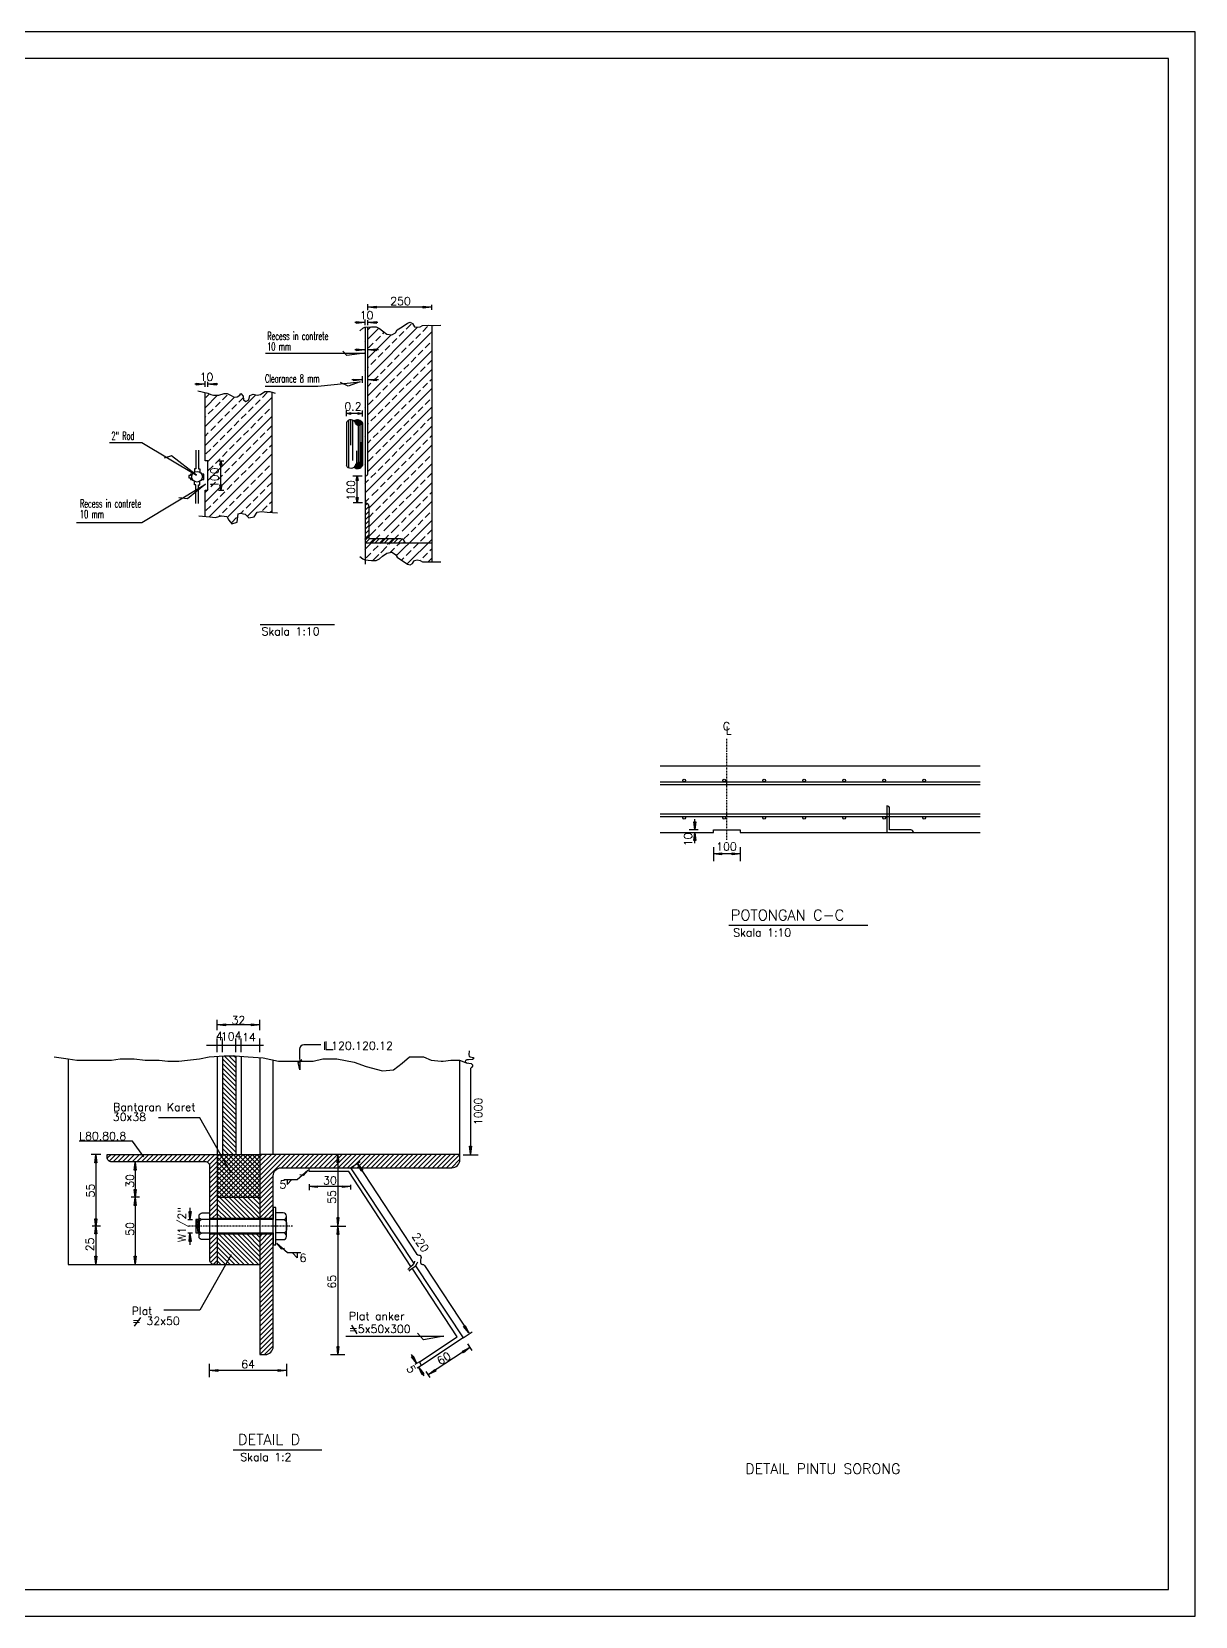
# Model space of a CAD drawing. Header units: metres. Extents: x -50 to 791, y -656 to 584.
# Drawn here: x 355 to 791, y -656 to -62 of the extents above; entities that cross this region are included whole.
import ezdxf
from ezdxf.enums import TextEntityAlignment as Align

# ---------------------------------------------------------------- set-up
doc = ezdxf.new("R2010")
doc.units = ezdxf.units.M
doc.linetypes.add('DASHDOT', pattern=[1, 0.5, -0.25, 0, -0.25])
doc.linetypes.add('HIDDEN', pattern=[0.375, 0.25, -0.125])
for name, color, linetype in [('AS', 2, 'DASHDOT'), ('DIM', 2, 'CONTINUOUS'), ('HATCH', 1, 'CONTINUOUS'), ('KOP', 7, 'CONTINUOUS'), ('PINTU', 5, 'CONTINUOUS')]:
    doc.layers.add(name, color=color, linetype=linetype)
doc.styles.add('ROMAND', font='ROMAND.SHX')
doc.styles.add('ROMANS', font='ROMANS.SHX', dxfattribs={"height": 3})
doc.styles.get("Standard").update_dxf_attribs({"font": 'Simplex.shx'})

msp = doc.modelspace()

# ---------------------------------------------------------------- linework, layer by layer
at = {"layer": 'AS', "color": 1, "linetype": 'DASHDOT'}
msp.add_lwpolyline([(615.36, -365.08), (615.36, -327.26)], dxfattribs=at)
at = {"layer": 'AS'}
msp.add_lwpolyline([(452.54, -509.98), (413.01, -509.98)], dxfattribs=at)
at = {"layer": 'DIM', "color": 3}
msp.add_line((395.49, -544.21), (393.08, -547.38), dxfattribs=at)
at = {"layer": 'DIM'}
for points in [[(480.7, -166.53), (480.7, -164.37)], [(504.56, -165.41), (501.53, -165.8), (501.53, -165.07), (504.56, -165.41), (504.56, -165.41), (480.84, -165.41), (483.87, -165.07), (483.87, -165.8), (480.84, -165.41)], [(504.7, -166.43), (504.7, -164.57)], [(479.54, -171.2), (476.5, -171.59), (476.5, -170.86), (479.54, -171.2), (479.54, -171.2), (475.83, -171.2)], [(479.7, -172.22), (479.7, -170.05)], [(480.7, -172.19), (480.7, -170.25)], [(484.5, -171.2), (480.79, -171.2), (483.83, -170.86), (483.83, -171.59), (480.79, -171.2)], [(442.4, -182.64), (479.51, -182.64), (472.89, -183.54), (471.37, -181.93)], [(479.52, -181.44), (476.48, -181.83), (476.48, -181.1), (479.52, -181.44), (479.52, -181.44), (475.82, -181.44)], [(484.72, -181.44), (480.88, -181.44), (483.91, -181.1), (483.91, -181.83), (480.88, -181.44)], [(419.54, -194.32), (416.5, -194.71), (416.5, -193.98), (419.54, -194.32), (419.54, -194.32), (415.83, -194.32)], [(419.7, -195.34), (419.7, -193.18)], [(420.7, -195.31), (420.7, -193.37)], [(424.5, -194.32), (420.79, -194.32), (423.83, -193.98), (423.83, -194.71), (420.79, -194.32)], [(442.19, -195.03), (461.96, -195.03), (477.81, -193.45), (473.34, -195.06), (470.51, -193.71)], [(478.47, -192.71), (475.43, -193.1), (475.43, -192.37), (478.47, -192.71), (478.47, -192.71), (474.77, -192.71)], [(478.7, -193.81), (478.7, -191.25)], [(484.72, -192.71), (480.88, -192.71), (483.91, -192.37), (483.91, -193.1), (480.88, -192.71)], [(472.7, -206.28), (472.7, -204.21)], [(478.69, -205.25), (477.06, -205.64), (477.06, -204.91), (478.69, -205.25), (478.69, -205.25), (472.71, -205.25), (474.3, -204.91), (474.3, -205.64), (472.71, -205.25)], [(478.69, -206.39), (478.69, -204.18)], [(383.87, -216.12), (395.96, -216.12), (416.44, -228.38), (407.09, -221.1), (404.34, -222.07)], [(424.86, -222.98), (426.79, -222.98)], [(425.62, -233.98), (425.23, -232.01), (425.97, -232.01), (425.62, -233.98), (425.62, -233.98), (425.62, -222.94), (425.97, -224.65), (425.23, -224.65), (425.62, -222.94)], [(478.56, -228.75), (475.12, -228.75)], [(476.77, -238.73), (476.37, -236.75), (477.11, -236.75), (476.77, -238.73), (476.77, -238.73), (476.77, -228.7), (477.11, -230.41), (476.37, -230.41), (476.77, -228.7)], [(371.55, -246.14), (395.96, -246.14), (419.87, -231.82), (413.14, -237.31), (409.84, -236.9)], [(424.7, -233.98), (426.75, -233.98)], [(478.76, -238.73), (475.21, -238.73)], [(440.31, -284.38), (468.22, -284.38)], [(604.6, -361.37), (601.21, -361.37)], [(603.32, -361.36), (602.93, -358.32), (603.66, -358.32), (603.32, -361.36), (603.32, -361.36), (603.32, -357.37)], [(603.32, -366.3), (603.32, -362.37), (603.66, -365.4), (602.93, -365.4), (603.32, -362.37)], [(610.36, -367.9), (610.36, -373.13)], [(620.36, -367.9), (620.36, -373.13)], [(620.35, -370.33), (617.32, -370.72), (617.32, -369.99), (620.35, -370.33), (620.35, -370.33), (610.37, -370.33), (613.4, -369.99), (613.4, -370.72), (610.37, -370.33)], [(616.08, -397.14), (668.17, -397.14)], [(424.25, -436.48), (424.25, -432.58)], [(440.25, -436.48), (440.25, -432.58)], [(440.19, -434.4), (437.16, -434.79), (437.16, -434.06), (440.19, -434.4), (440.19, -434.4), (424.31, -434.4), (427.34, -434.06), (427.34, -434.79), (424.31, -434.4)], [(420.2, -442.12), (441.61, -442.12)], [(424.25, -444.7), (424.25, -439.61)], [(426.25, -444.7), (426.25, -439.61)], [(431.25, -444.7), (431.25, -439.61)], [(433.25, -444.7), (433.25, -439.61)], [(440.25, -444.7), (440.25, -439.61)], [(518.73, -444.14), (518.62, -445.65), (518.73, -446.21), (519.07, -446.5), (520.26, -446.67), (520.46, -447.09), (520.01, -447.49), (518.5, -447.54), (517.85, -447.57), (517.31, -447.86), (517.28, -448.37), (517.79, -448.73), (519.5, -448.93), (519.92, -449.39), (519.95, -449.9), (519.61, -450.49), (519.27, -450.86), (519.17, -451.54), (519.17, -482.93), (518.83, -479.9), (519.56, -479.9), (519.17, -482.93)], [(429.5, -490.06), (417.77, -469.31), (402.23, -469.31)], [(396.72, -483.98), (392.46, -478.03), (372.52, -478.03)], [(380.67, -483.04), (377.01, -483.04)], [(378.69, -483.21), (379.08, -486.24), (378.34, -486.24), (378.69, -483.21), (378.69, -483.21), (378.69, -510.25), (378.34, -507.22), (379.08, -507.22), (378.69, -510.25)], [(393.52, -485.88), (393.91, -488.91), (393.18, -488.91), (393.52, -485.88), (393.52, -485.88), (393.52, -499.19), (393.18, -496.16), (393.91, -496.16), (393.52, -499.19)], [(469.52, -483.18), (469.91, -486.21), (469.18, -486.21), (469.52, -483.18), (469.52, -483.18), (469.52, -509.7), (469.18, -506.66), (469.91, -506.66), (469.52, -509.7)], [(474.25, -488.04), (477.83, -485.67)], [(476.83, -486.62), (478.83, -488.94), (478.22, -489.34), (476.83, -486.62), (476.83, -486.62), (499.01, -520.24), (499.43, -520.65), (499.83, -520.8), (500.2, -520.84), (500.52, -520.94), (500.67, -521.24), (500.71, -521.64), (500.67, -522.08), (500.52, -522.51), (500.45, -522.91), (500.45, -523.5), (500.6, -523.86), (500.96, -524.15), (501.25, -524.26), (501.55, -524.3), (501.98, -524.63), (518.59, -549.91), (516.64, -547.57), (517.25, -547.16), (518.59, -549.91)], [(516.43, -483.21), (522.14, -483.21)], [(449.19, -492.48), (454.19, -492.48), (458.18, -488.96), (456.51, -490.9), (455.21, -490.72)], [(450.49, -492.48), (450.49, -494.28), (452.28, -492.48)], [(474.21, -495.1), (471.18, -495.49), (471.18, -494.76), (474.21, -495.1), (474.21, -495.1), (458.68, -495.1), (461.72, -494.76), (461.72, -495.49), (458.68, -495.1)], [(458.76, -494.24), (458.76, -496.46)], [(474.25, -494.42), (474.25, -496.18)], [(395.14, -499.02), (392.03, -499.02)], [(393.52, -499.12), (393.91, -502.16), (393.18, -502.16), (393.52, -499.12), (393.52, -499.12), (393.52, -524.22), (393.18, -521.19), (393.91, -521.19), (393.52, -524.22)], [(414.05, -503.11), (414.05, -507.43), (413.71, -504.39), (414.44, -504.39), (414.05, -507.43)], [(380.54, -509.98), (377.38, -509.98)], [(378.69, -509.82), (379.08, -512.85), (378.34, -512.85), (378.69, -509.82), (378.69, -509.82), (378.69, -524.22), (378.34, -521.19), (379.08, -521.19), (378.69, -524.22)], [(413.19, -507.46), (415.03, -507.46)], [(466.78, -509.98), (472.49, -509.98)], [(469.52, -510.05), (469.91, -513.08), (469.18, -513.08), (469.52, -510.05), (469.52, -510.05), (469.52, -558.01), (469.18, -554.97), (469.91, -554.97), (469.52, -558.01)], [(413.19, -512.46), (415.03, -512.46)], [(414.05, -512.59), (414.44, -515.63), (413.71, -515.63), (414.05, -512.59), (414.05, -512.59), (414.05, -516.89)], [(455.57, -519.97), (450.57, -519.97), (446.58, -516.45), (448.25, -518.39), (449.55, -518.21)], [(429.5, -520.65), (417.77, -541.4), (404.27, -541.4)], [(454.27, -519.97), (454.27, -521.77), (452.48, -519.97)], [(472.46, -551.12), (509.27, -551.12), (501.55, -552.56), (499.32, -550.07)], [(516.48, -551.74), (519.83, -549.56)], [(466.78, -558.04), (472.14, -558.04)], [(497, -558.07), (498.99, -561.32), (497.11, -558.91), (497.74, -558.53), (498.99, -561.32)], [(518.97, -555.44), (516.66, -557.44), (516.26, -556.83), (518.97, -555.44), (518.97, -555.44), (503.5, -565.59), (505.84, -563.63), (506.24, -564.24), (503.5, -565.59)], [(518.08, -553.98), (519.71, -556.51)], [(421.19, -561.55), (421.19, -566.55)], [(450.1, -563.98), (447.06, -564.37), (447.06, -563.64), (450.1, -563.98), (450.1, -563.98), (421.41, -563.98), (424.45, -563.64), (424.45, -564.37), (421.41, -563.98)], [(450.18, -561.55), (450.18, -566.19)], [(500.11, -560.76), (498.42, -561.84)], [(500.92, -562.12), (499.27, -563.19)], [(499.82, -562.87), (501.74, -565.25), (501.12, -565.64), (499.82, -562.87), (499.82, -562.87), (501.76, -566.03)], [(502.53, -564.36), (503.96, -566.64)], [(430.22, -593.74), (463.55, -593.74)]]:
    msp.add_lwpolyline(points, dxfattribs=at)
msp.add_lwpolyline([(463.15, -442), (456.7, -442, 0.41397), (455.11, -443.59), (455.2, -451.26), (454.6, -448.58), (455.99, -447.49)], format="xyb", dxfattribs=at)
at = {"layer": 'DIM', "color": 3}
for points in [[(465.01, -440.74), (465.01, -443.65), (467.75, -443.65)], [(474.65, -547.06), (476.57, -550.26)]]:
    msp.add_lwpolyline(points, dxfattribs=at)
at = {"layer": 'HATCH'}
for p, q in [((495.17, -173.62), (496.94, -171.85)), ((480.7, -173.94), (481.84, -172.8)), ((480.7, -191.62), (499.39, -172.93)), ((480.7, -177.48), (484.88, -173.3)), ((480.7, -198.69), (504.7, -174.69)), ((480.7, -184.55), (489.46, -175.79)), ((483.68, -178.04), (485.44, -176.27)), ((486.33, -175.39), (486.89, -174.82)), ((489.86, -178.92), (491.63, -177.15)), ((492.52, -176.27), (494.28, -174.5)), ((496.05, -179.81), (497.82, -178.04)), ((498.7, -177.15), (500.47, -175.39)), ((501.35, -174.5), (503.12, -172.73)), ((479.66, -178.51), (479.7, -178.48)), ((479.66, -182.05), (479.7, -182.01)), ((480.7, -205.76), (504.7, -181.76)), ((481.03, -180.69), (482.79, -178.92)), ((484.56, -184.22), (486.33, -182.46)), ((487.21, -181.57), (488.98, -179.81)), ((490.75, -185.11), (492.52, -183.34)), ((493.4, -182.46), (495.17, -180.69)), ((499.59, -183.34), (501.35, -181.57)), ((502.24, -180.69), (504.01, -178.92)), ((479.66, -185.59), (479.7, -185.55)), ((479.66, -189.12), (479.7, -189.08)), ((480.7, -188.08), (481.03, -187.76)), ((480.7, -212.83), (504.7, -188.83)), ((481.91, -186.88), (483.68, -185.11)), ((485.44, -190.41), (487.21, -188.64)), ((488.1, -187.76), (489.86, -185.99)), ((491.63, -191.3), (493.4, -189.53)), ((494.28, -188.64), (496.05, -186.88)), ((496.94, -185.99), (498.7, -184.22)), ((500.47, -189.53), (502.24, -187.76)), ((503.12, -186.88), (504.7, -185.3)), ((479.66, -192.66), (479.7, -192.62)), ((480.7, -195.16), (481.91, -193.95)), ((480.7, -219.9), (504.7, -195.9)), ((482.79, -193.06), (484.56, -191.3)), ((486.33, -196.6), (488.1, -194.83)), ((488.98, -193.95), (490.75, -192.18)), ((492.52, -197.48), (494.28, -195.72)), ((495.17, -194.83), (496.94, -193.06)), ((497.82, -192.18), (499.59, -190.41)), ((501.35, -195.72), (503.12, -193.95)), ((504.01, -193.06), (504.7, -192.37)), ((419.7, -217.26), (438.71, -198.26)), ((419.7, -203.12), (424.42, -198.41)), ((419.7, -210.19), (430.72, -199.17)), ((420.04, -199.25), (421.35, -197.94)), ((420.7, -223.34), (444.7, -199.34)), ((423.57, -202.79), (425.34, -201.02)), ((426.22, -200.13), (427.99, -198.37)), ((429.76, -203.67), (431.53, -201.9)), ((432.41, -201.02), (434.03, -199.4)), ((438.6, -201.9), (440.37, -200.13)), ((441.25, -199.25), (443.02, -197.48)), ((479.66, -199.73), (479.7, -199.69)), ((481.03, -201.9), (482.79, -200.13)), ((483.68, -199.25), (485.44, -197.48)), ((487.21, -202.79), (488.98, -201.02)), ((489.86, -200.13), (491.63, -198.37)), ((493.4, -203.67), (495.17, -201.9)), ((496.05, -201.02), (497.82, -199.25)), ((498.7, -198.37), (500.47, -196.6)), ((502.24, -201.9), (504.01, -200.13)), ((419.7, -206.66), (420.04, -206.32)), ((420.7, -230.41), (444.7, -206.41)), ((420.92, -205.44), (422.69, -203.67)), ((424.46, -208.97), (426.22, -207.21)), ((427.11, -206.32), (428.88, -204.55)), ((433.3, -207.21), (435.06, -205.44)), ((435.95, -204.55), (437.71, -202.79)), ((439.48, -208.09), (441.25, -206.32)), ((442.13, -205.44), (443.9, -203.67)), ((475.74, -208.25), (476.35, -207.64)), ((475.89, -208.45), (476.77, -207.57)), ((477.86, -209.7), (475.95, -207.79)), ((476.01, -208.68), (477.11, -207.58)), ((476.1, -208.94), (477.41, -207.64)), ((478.1, -209.58), (476.2, -207.68)), ((476.23, -209.17), (477.67, -207.73)), ((476.39, -209.37), (477.9, -207.85)), ((478.3, -209.43), (476.48, -207.61)), ((478.47, -209.24), (476.79, -207.57)), ((478.6, -209.02), (477.17, -207.59)), ((478.7, -208.77), (477.66, -207.73)), ((479.66, -203.26), (479.7, -203.23)), ((479.66, -206.8), (479.7, -206.76)), ((480.7, -226.98), (504.7, -202.98)), ((481.91, -208.09), (483.68, -206.32)), ((484.56, -205.44), (486.33, -203.67)), ((488.1, -208.97), (489.86, -207.21)), ((490.75, -206.32), (492.52, -204.55)), ((496.94, -207.21), (498.7, -205.44)), ((499.59, -204.55), (501.35, -202.79)), ((503.12, -208.09), (504.7, -206.51)), ((419.7, -213.73), (420.92, -212.51)), ((419.7, -238.48), (444.7, -213.48)), ((421.81, -211.63), (423.57, -209.86)), ((425.34, -215.16), (427.11, -213.39)), ((427.99, -212.51), (429.76, -210.74)), ((430.64, -209.86), (432.41, -208.09)), ((434.18, -213.39), (435.95, -211.63)), ((436.83, -210.74), (438.6, -208.97)), ((440.37, -214.28), (442.13, -212.51)), ((443.02, -211.63), (444.7, -209.94)), ((475.56, -208.07), (475.66, -207.97)), ((477.58, -209.77), (475.73, -207.92)), ((477.24, -209.78), (475.84, -208.39)), ((476.73, -209.63), (476.16, -209.05)), ((476.58, -209.53), (478.11, -208)), ((476.8, -209.66), (478.3, -208.16)), ((477.06, -209.75), (478.46, -208.35)), ((477.38, -209.79), (478.61, -208.56)), ((477.81, -209.72), (478.67, -208.85)), ((479.66, -210.33), (479.7, -210.3)), ((479.66, -213.87), (479.7, -213.83)), ((479.7, -235.05), (504.7, -210.05)), ((480.7, -209.3), (481.03, -208.97)), ((482.79, -214.28), (484.56, -212.51)), ((485.44, -211.63), (487.21, -209.86)), ((488.98, -215.16), (490.75, -213.39)), ((491.63, -212.51), (493.4, -210.74)), ((494.28, -209.86), (496.05, -208.09)), ((497.82, -213.39), (499.59, -211.63)), ((500.47, -210.74), (502.24, -208.97)), ((504.01, -214.28), (504.7, -213.58)), ((420.04, -220.46), (421.81, -218.7)), ((422.69, -217.81), (424.46, -216.04)), ((426.22, -221.35), (427.99, -219.58)), ((428.88, -218.7), (430.64, -216.93)), ((431.53, -216.04), (433.3, -214.28)), ((435.06, -219.58), (436.83, -217.81)), ((437.71, -216.93), (439.48, -215.16)), ((441.25, -220.46), (443.02, -218.7)), ((443.9, -217.81), (444.7, -217.01)), ((480.7, -216.37), (481.91, -215.16)), ((481.2, -240.62), (504.7, -217.12)), ((483.68, -220.46), (485.44, -218.7)), ((486.33, -217.81), (488.1, -216.04)), ((489.86, -221.35), (491.63, -219.58)), ((492.52, -218.7), (494.28, -216.93)), ((495.17, -216.04), (496.94, -214.28)), ((498.7, -219.58), (500.47, -217.81)), ((501.35, -216.93), (503.12, -215.16)), ((420.92, -226.65), (422.69, -224.88)), ((421.21, -244.04), (444.7, -220.55)), ((423.57, -224), (425.34, -222.23)), ((429.76, -224.88), (431.53, -223.12)), ((432.41, -222.23), (434.18, -220.46)), ((435.95, -225.77), (437.71, -224)), ((438.6, -223.12), (440.37, -221.35)), ((442.13, -226.65), (443.9, -224.88)), ((475.66, -225.53), (475.56, -225.43)), ((475.73, -225.58), (477.58, -223.73)), ((476.35, -225.87), (475.74, -225.25)), ((475.84, -225.12), (477.24, -223.72)), ((476.77, -225.93), (475.89, -225.05)), ((475.95, -225.71), (477.86, -223.8)), ((477.11, -225.92), (476.01, -224.82)), ((477.41, -225.86), (476.1, -224.56)), ((476.16, -224.45), (476.73, -223.87)), ((476.2, -225.82), (478.1, -223.92)), ((477.67, -225.77), (476.23, -224.33)), ((477.9, -225.65), (476.39, -224.13)), ((476.48, -225.9), (478.3, -224.07)), ((478.11, -225.51), (476.58, -223.97)), ((476.79, -225.93), (478.47, -224.26)), ((478.3, -225.34), (476.8, -223.84)), ((478.46, -225.15), (477.06, -223.75)), ((477.17, -225.91), (478.6, -224.48)), ((478.61, -224.94), (477.38, -223.71)), ((477.66, -225.77), (478.7, -224.74)), ((478.67, -224.65), (477.81, -223.78)), ((479.66, -220.94), (479.7, -220.9)), ((479.66, -224.48), (479.7, -224.44)), ((481.03, -223.12), (482.79, -221.35)), ((481.2, -247.69), (504.7, -224.19)), ((484.56, -226.65), (486.33, -224.88)), ((487.21, -224), (488.98, -222.23)), ((493.4, -224.88), (495.17, -223.12)), ((496.05, -222.23), (497.82, -220.46)), ((499.59, -225.77), (501.35, -224)), ((502.24, -223.12), (504.01, -221.35)), ((421.81, -232.84), (423.57, -231.07)), ((424.46, -230.19), (426.22, -228.42)), ((427.11, -227.54), (428.88, -225.77)), ((428.05, -244.27), (444.7, -227.62)), ((430.64, -231.07), (432.41, -229.3)), ((433.3, -228.42), (435.06, -226.65)), ((436.83, -231.95), (438.6, -230.19)), ((439.48, -229.3), (441.25, -227.54)), ((443.02, -232.84), (444.7, -231.16)), ((479.66, -228.01), (479.7, -227.98)), ((479.66, -231.55), (481.03, -230.19)), ((481.91, -229.3), (483.68, -227.54)), ((485.44, -232.84), (487.21, -231.07)), ((486.71, -249.25), (504.7, -231.26)), ((488.1, -230.19), (489.86, -228.42)), ((490.75, -227.54), (492.52, -225.77)), ((494.28, -231.07), (496.05, -229.3)), ((496.94, -228.42), (498.7, -226.65)), ((500.47, -231.95), (502.24, -230.19)), ((503.12, -229.3), (504.7, -227.72)), ((419.7, -234.94), (420.66, -233.98)), ((420.7, -233.94), (420.92, -233.72)), ((422.69, -239.03), (424.46, -237.26)), ((425.34, -236.37), (427.11, -234.61)), ((427.99, -233.72), (429.76, -231.95)), ((431.53, -237.26), (433.3, -235.49)), ((434.18, -234.61), (435.95, -232.84)), ((435.53, -243.86), (444.7, -234.69)), ((437.71, -238.14), (439.48, -236.37)), ((440.37, -235.49), (442.13, -233.72)), ((479.7, -238.58), (481.12, -237.16)), ((482.21, -236.08), (484.56, -233.72)), ((486.33, -239.03), (488.1, -237.26)), ((488.98, -236.37), (490.75, -234.61)), ((491.63, -233.72), (493.4, -231.95)), ((495.17, -237.26), (496.94, -235.49)), ((497.82, -234.61), (499.59, -232.84)), ((501.35, -238.14), (503.12, -236.37)), ((504.01, -235.49), (504.7, -234.79)), ((420.04, -241.68), (421.81, -239.91)), ((424.88, -243.91), (425.34, -243.44)), ((426.22, -242.56), (427.99, -240.79)), ((428.88, -239.91), (430.64, -238.14)), ((433.14, -242.72), (434.18, -241.68)), ((435.06, -240.79), (436.83, -239.03)), ((441.25, -241.68), (443.02, -239.91)), ((443.9, -239.03), (444.7, -238.23)), ((444.12, -242.34), (444.7, -241.76)), ((479.7, -239.81), (480.52, -239)), ((479.7, -241.58), (481.19, -240.09)), ((479.7, -243.35), (481.2, -241.85)), ((481.2, -244.15), (482.79, -242.56)), ((483.68, -241.68), (485.44, -239.91)), ((487.21, -245.21), (488.98, -243.44)), ((489.86, -242.56), (491.63, -240.79)), ((492.52, -239.91), (494.28, -238.14)), ((493.66, -249.37), (504.7, -238.33)), ((496.05, -243.44), (497.82, -241.68)), ((498.7, -240.79), (500.47, -239.03)), ((502.24, -244.33), (504.01, -242.56)), ((429.76, -246.1), (431.53, -244.33)), ((479.66, -245.15), (479.7, -245.12)), ((479.66, -248.69), (479.7, -248.65)), ((479.7, -245.12), (481.2, -243.62)), ((479.7, -246.88), (481.2, -245.38)), ((479.7, -248.65), (481.2, -247.15)), ((479.7, -252.72), (483.68, -248.75)), ((479.7, -250.42), (481.2, -248.92)), ((484.56, -247.86), (486.33, -246.1)), ((489.51, -249.99), (492.52, -246.98)), ((493.4, -246.1), (495.17, -244.33)), ((496.94, -249.63), (498.7, -247.86)), ((499.35, -250.75), (504.7, -245.4)), ((499.59, -246.98), (501.35, -245.21)), ((503.12, -250.52), (504.7, -248.94)), ((479.66, -256.3), (485.21, -250.75)), ((479.66, -256.3), (485.21, -250.75)), ((479.66, -252.76), (481.03, -251.4)), ((479.66, -252.76), (481.03, -251.4)), ((479.66, -252.23), (479.7, -252.19)), ((479.7, -252.19), (481.2, -250.69)), ((479.91, -253.75), (481.41, -252.25)), ((481.67, -253.75), (483.17, -252.25)), ((482.79, -256.7), (484.56, -254.94)), ((482.79, -256.7), (484.56, -254.94)), ((483.44, -253.75), (484.94, -252.25)), ((485.21, -253.75), (486.71, -252.25)), ((485.44, -254.05), (487.21, -252.28)), ((485.44, -254.05), (487.21, -252.28)), ((485.55, -257.48), (487.85, -255.18)), ((486.98, -253.75), (488.48, -252.25)), ((487.49, -252), (488.54, -250.95)), ((488.1, -254.4), (488.74, -253.75)), ((488.74, -254.29), (492.28, -250.75)), ((488.74, -253.75), (490.24, -252.25)), ((490.51, -253.75), (492.01, -252.25)), ((491.42, -258.68), (499.35, -250.75)), ((491.63, -254.94), (492.82, -253.75)), ((492.28, -253.75), (493.66, -252.37)), ((494.05, -253.75), (494.56, -253.24)), ((494.28, -252.28), (495.82, -250.75)), ((495.48, -261.69), (504.7, -252.47)), ((495.82, -250.75), (496.05, -250.52)), ((497.82, -255.82), (499.59, -254.05)), ((500.47, -253.17), (502.24, -251.4)), ((480.14, -259.35), (481.91, -257.59)), ((480.14, -259.35), (481.91, -257.59)), ((482.65, -260.38), (484.85, -258.19)), ((489.15, -257.42), (490.75, -255.82)), ((493.39, -260.25), (494.28, -259.35)), ((495.17, -258.47), (496.94, -256.7)), ((500.34, -260.37), (500.47, -260.24)), ((501.35, -259.35), (503.12, -257.59)), ((503.31, -260.93), (504.7, -259.54)), ((504.01, -256.7), (504.7, -256.01)), ((431.25, -452.18), (426.25, -447.18)), ((431.25, -453.95), (426.25, -448.95)), ((431.25, -455.72), (426.25, -450.72)), ((431.25, -450.41), (426.87, -446.03)), ((431.25, -448.64), (428.63, -446.03)), ((431.25, -446.88), (430.4, -446.03)), ((431.25, -457.48), (426.25, -452.48)), ((431.25, -459.25), (426.25, -454.25)), ((431.25, -461.02), (426.25, -456.02)), ((431.25, -462.79), (426.25, -457.79)), ((431.25, -464.55), (426.25, -459.55)), ((431.25, -466.32), (426.25, -461.32)), ((431.25, -468.09), (426.25, -463.09)), ((431.25, -469.86), (426.25, -464.86)), ((431.25, -471.63), (426.25, -466.63)), ((431.25, -473.39), (426.25, -468.39)), ((431.25, -475.16), (426.25, -470.16)), ((431.25, -476.93), (426.25, -471.93)), ((431.25, -478.7), (426.25, -473.7)), ((431.25, -480.46), (426.25, -475.46)), ((431.25, -482.23), (426.25, -477.23)), ((430.28, -483.04), (426.25, -479)), ((428.51, -483.04), (426.25, -480.77)), ((383.03, -484.47), (384.46, -483.04)), ((383.75, -485.52), (386.23, -483.04)), ((385.25, -485.79), (388, -483.04)), ((387.02, -485.79), (389.77, -483.04)), ((388.78, -485.79), (391.53, -483.04)), ((390.55, -485.79), (393.3, -483.04)), ((392.32, -485.79), (395.07, -483.04)), ((394.09, -485.79), (396.84, -483.04)), ((395.86, -485.79), (398.61, -483.04)), ((397.62, -485.79), (400.37, -483.04)), ((399.39, -485.79), (402.14, -483.04)), ((401.16, -485.79), (403.91, -483.04)), ((402.93, -485.79), (405.68, -483.04)), ((404.69, -485.79), (407.44, -483.04)), ((406.46, -485.79), (409.21, -483.04)), ((408.23, -485.79), (410.98, -483.04)), ((410, -485.79), (412.75, -483.04)), ((411.77, -485.79), (414.52, -483.04)), ((413.53, -485.79), (416.28, -483.04)), ((415.3, -485.79), (418.05, -483.04)), ((417.07, -485.79), (419.82, -483.04)), ((418.84, -485.79), (421.59, -483.04)), ((420.48, -485.91), (423.35, -483.04)), ((421.37, -486.79), (424.25, -483.91)), ((421.5, -488.43), (424.25, -485.68)), ((424.25, -498.06), (439.26, -483.04)), ((424.25, -496.29), (437.5, -483.04)), ((424.25, -494.52), (435.73, -483.04)), ((424.25, -492.75), (433.96, -483.04)), ((424.25, -490.98), (432.19, -483.04)), ((424.25, -489.22), (430.43, -483.04)), ((424.25, -487.45), (428.66, -483.04)), ((424.25, -485.68), (426.89, -483.04)), ((424.25, -483.91), (425.12, -483.04)), ((439.21, -499.04), (424.25, -484.07)), ((437.44, -499.04), (424.25, -485.84)), ((440.25, -498.3), (424.98, -483.04)), ((425.03, -499.04), (440.25, -483.82)), ((426.75, -483.04), (426.25, -482.54)), ((440.25, -496.54), (426.75, -483.04)), ((426.8, -499.04), (440.25, -485.59)), ((440.25, -494.77), (428.51, -483.04)), ((440.25, -493), (430.28, -483.04)), ((440.25, -491.23), (432.05, -483.04)), ((440.25, -489.46), (433.82, -483.04)), ((440.25, -487.7), (435.58, -483.04)), ((440.25, -485.93), (437.35, -483.04)), ((440.25, -484.16), (439.12, -483.04)), ((440.25, -494.43), (451.64, -483.04)), ((440.25, -492.66), (449.87, -483.04)), ((440.25, -490.89), (448.1, -483.04)), ((440.25, -489.13), (446.34, -483.04)), ((440.25, -487.36), (444.57, -483.04)), ((440.25, -485.59), (442.8, -483.04)), ((440.25, -483.82), (441.03, -483.04)), ((448.41, -488.04), (453.41, -483.04)), ((450.17, -488.04), (455.17, -483.04)), ((451.94, -488.04), (456.94, -483.04)), ((453.71, -488.04), (458.71, -483.04)), ((455.48, -488.04), (460.48, -483.04)), ((457.25, -488.04), (462.25, -483.04)), ((459.01, -488.04), (464.01, -483.04)), ((460.78, -488.04), (465.78, -483.04)), ((462.55, -488.04), (467.55, -483.04)), ((464.32, -488.04), (469.32, -483.04)), ((466.08, -488.04), (471.08, -483.04)), ((467.85, -488.04), (472.85, -483.04)), ((469.62, -488.04), (474.62, -483.04)), ((471.39, -488.04), (476.39, -483.04)), ((473.16, -488.04), (478.16, -483.04)), ((474.92, -488.04), (479.92, -483.04)), ((476.69, -488.04), (481.69, -483.04)), ((478.46, -488.04), (483.46, -483.04)), ((480.23, -488.04), (485.23, -483.04)), ((481.99, -488.04), (486.99, -483.04)), ((483.76, -488.04), (488.76, -483.04)), ((485.53, -488.04), (490.53, -483.04)), ((487.3, -488.04), (492.3, -483.04)), ((489.07, -488.04), (494.07, -483.04)), ((490.83, -488.04), (495.83, -483.04)), ((492.6, -488.04), (497.6, -483.04)), ((494.37, -488.04), (499.37, -483.04)), ((496.14, -488.04), (501.14, -483.04)), ((497.9, -488.04), (502.9, -483.04)), ((499.67, -488.04), (504.67, -483.04)), ((501.44, -488.04), (506.44, -483.04)), ((503.21, -488.04), (508.21, -483.04)), ((504.98, -488.04), (509.98, -483.04)), ((506.74, -488.04), (511.74, -483.04)), ((508.51, -488.04), (513.51, -483.04)), ((510.28, -488.04), (515.25, -483.07)), ((512.05, -488.04), (515.25, -484.84)), ((421.5, -490.2), (424.25, -487.45)), ((421.5, -491.97), (424.25, -489.22)), ((421.5, -493.73), (424.25, -490.98)), ((421.5, -495.5), (424.25, -492.75)), ((435.67, -499.04), (424.25, -487.61)), ((433.91, -499.04), (424.25, -489.37)), ((432.14, -499.04), (424.25, -491.14)), ((430.37, -499.04), (424.25, -492.91)), ((428.57, -499.04), (440.25, -487.36)), ((430.34, -499.04), (440.25, -489.13)), ((432.1, -499.04), (440.25, -490.89)), ((433.87, -499.04), (440.25, -492.66)), ((440.25, -496.2), (445.25, -491.2)), ((440.25, -497.97), (445.25, -492.97)), ((421.5, -497.27), (424.25, -494.52)), ((421.5, -499.04), (424.25, -496.29)), ((421.5, -500.81), (424.25, -498.06)), ((428.6, -499.04), (424.25, -494.68)), ((426.84, -499.04), (424.25, -496.45)), ((425.07, -499.04), (424.25, -498.21)), ((435.64, -499.04), (440.25, -494.43)), ((437.41, -499.04), (440.25, -496.2)), ((439.17, -499.04), (440.25, -497.97)), ((440.25, -499.73), (445.25, -494.73)), ((440.25, -501.5), (445.25, -496.5)), ((440.25, -503.27), (445.25, -498.27)), ((421.5, -502.57), (424.25, -499.82)), ((421.5, -504.34), (424.25, -501.59)), ((421.5, -506.11), (424.25, -503.36)), ((431.24, -506.98), (424.25, -499.98)), ((429.47, -506.98), (424.25, -501.75)), ((427.71, -506.98), (424.25, -503.52)), ((433.01, -506.98), (425.07, -499.04)), ((434.78, -506.98), (426.84, -499.04)), ((436.55, -506.98), (428.6, -499.04)), ((438.31, -506.98), (430.37, -499.04)), ((440.08, -506.98), (432.14, -499.04)), ((440.25, -505.37), (433.91, -499.04)), ((440.25, -503.61), (435.67, -499.04)), ((440.25, -501.84), (437.44, -499.04)), ((440.25, -500.07), (439.21, -499.04)), ((440.25, -505.04), (445.25, -500.04)), ((440.25, -506.8), (445.25, -501.8)), ((441.84, -506.98), (445.23, -503.59)), ((422.39, -506.98), (424.25, -505.13)), ((424.16, -506.98), (424.25, -506.89)), ((425.94, -506.98), (424.25, -505.28)), ((443.61, -506.98), (445.23, -505.36)), ((421.5, -514.95), (423.47, -512.98)), ((421.5, -513.18), (421.7, -512.98)), ((421.5, -516.72), (424.25, -513.97)), ((421.5, -518.48), (424.25, -515.73)), ((434.41, -524.29), (424.25, -514.12)), ((432.64, -524.29), (424.25, -515.89)), ((436.18, -524.29), (424.87, -512.98)), ((437.94, -524.29), (426.64, -512.98)), ((439.71, -524.29), (428.4, -512.98)), ((440.25, -523.05), (430.17, -512.98)), ((440.25, -521.28), (431.94, -512.98)), ((440.25, -519.52), (433.71, -512.98)), ((440.25, -517.75), (435.47, -512.98)), ((440.25, -515.98), (437.24, -512.98)), ((440.25, -514.21), (439.01, -512.98)), ((440.25, -517.41), (444.68, -512.98)), ((440.25, -515.64), (442.91, -512.98)), ((440.25, -513.88), (441.14, -512.98)), ((440.25, -519.18), (445.23, -514.2)), ((440.25, -520.95), (445.23, -515.97)), ((421.5, -520.25), (424.25, -517.5)), ((421.5, -522.02), (424.25, -519.27)), ((421.76, -523.53), (424.25, -521.04)), ((430.87, -524.29), (424.25, -517.66)), ((429.11, -524.29), (424.25, -519.43)), ((427.34, -524.29), (424.25, -521.19)), ((440.25, -522.71), (445.25, -517.71)), ((440.25, -524.48), (445.25, -519.48)), ((440.25, -526.25), (445.25, -521.25)), ((422.8, -524.25), (424.25, -522.8)), ((425.57, -524.29), (424.25, -522.96)), ((440.25, -528.02), (445.25, -523.02)), ((440.25, -529.79), (445.25, -524.79)), ((440.25, -531.55), (445.25, -526.55)), ((440.25, -533.32), (445.25, -528.32)), ((440.25, -535.09), (445.25, -530.09)), ((440.25, -536.86), (445.25, -531.86)), ((440.25, -538.62), (445.25, -533.62)), ((440.25, -540.39), (445.25, -535.39)), ((440.25, -542.16), (445.25, -537.16)), ((440.25, -543.93), (445.25, -538.93)), ((440.25, -545.7), (445.25, -540.7)), ((440.25, -547.46), (445.25, -542.46)), ((440.25, -549.23), (445.25, -544.23)), ((440.25, -551), (445.25, -546)), ((440.25, -552.77), (445.25, -547.77)), ((440.25, -554.53), (445.25, -549.53)), ((440.25, -556.3), (445.25, -551.3)), ((440.28, -558.04), (445.25, -553.07)), ((442.05, -558.04), (445.25, -554.84))]:
    msp.add_line(p, q, dxfattribs=at)
for points in [[(473.55, -207.85), (473.55, -225.59)], [(474.28, -207.74), (474.28, -217.21)], [(475.01, -207.79), (475.01, -222.93)], [(472.87, -225.02), (472.87, -208.47)], [(477.06, -209.75), (477.06, -223.71)], [(477.86, -223.8), (477.86, -209.72)], [(478.47, -209.24), (478.47, -224.29)], [(478.6, -224.48), (478.6, -208.99)], [(476.58, -223.97), (476.58, -219.29)], [(478.1, -223.92), (478.1, -216.07)], [(478.3, -224.07), (478.3, -219.71)]]:
    msp.add_lwpolyline(points, dxfattribs=at)
at = {"layer": 'KOP', "color": 1}
msp.add_lwpolyline([(-50, -656.17), (791, -656.17), (791, -62.17), (-50, -62.17), (-50, -656.17)], dxfattribs=at)
at = {"layer": 'KOP', "color": 7}
msp.add_lwpolyline([(0, -646.17), (781, -646.17), (781, -72.17), (0, -72.17)], close=True, dxfattribs=at)
at = {"layer": 'PINTU'}
for points in [[(477.72, -174.26), (478.92, -173.33), (479.66, -172.96), (482.16, -172.78), (483.83, -172.78), (485.12, -173.43), (486.24, -174.35), (487.9, -175.55), (489.75, -175.83), (491.05, -175), (491.79, -173.98), (492.99, -173.15), (494.38, -172.32), (495.58, -171.39), (496.6, -171.11), (497.46, -171.6), (497.8, -172.22), (498.27, -172.78), (499.19, -172.96), (500.39, -172.78), (501.23, -172.32), (503.36, -172.22), (505.48, -172.32), (508.07, -172.22)], [(479.7, -172.96), (479.7, -261.83)], [(504.7, -172.28), (504.7, -260.87)], [(416.94, -196.82), (420.7, -197.61), (421.88, -198.21), (422.87, -198.41), (424.85, -198.41), (426.83, -197.81), (428.02, -197.81), (429.2, -198.41), (430.59, -199.2), (431.77, -199), (432.76, -198.41), (433.16, -197.81), (433.95, -198.8), (434.15, -200.18), (434.94, -200.78), (436.13, -200.18), (436.52, -198.6), (437.71, -198.01), (439.29, -198.41), (440.48, -198.21), (442.06, -197.02), (444.04, -197.02), (446.02, -197.61)], [(419.7, -243.89), (419.7, -233.98), (420.7, -233.98), (420.7, -222.98), (419.7, -222.98), (419.7, -197.41)], [(444.7, -197.22), (444.7, -242.37)], [(478.7, -208.75), (478.7, -224.75)], [(416.2, -218.98), (416.2, -225.98), (415.7, -225.98), (415.7, -227.25)], [(417.2, -218.98), (417.2, -225.98), (417.7, -225.98), (417.7, -227.25)], [(414.97, -227.98), (414.2, -227.98), (414.2, -228.56), (413.6, -228.56), (413.6, -229.35), (414.2, -229.35), (414.2, -229.98), (414.97, -229.98)], [(416.2, -238.98), (416.2, -231.98), (415.7, -231.98), (415.7, -230.71)], [(417.2, -238.98), (417.2, -231.98), (417.7, -231.98), (417.7, -230.71)], [(418.43, -229.98), (419.2, -229.98), (419.2, -227.98), (418.43, -227.98)], [(417.33, -243.67), (421.49, -244.06), (423.47, -244.26), (425.84, -243.67), (427.82, -243.86), (428.61, -245.25), (429.8, -246.63), (431.77, -246.04), (432.17, -242.88), (432.96, -242.68), (434.74, -243.07), (436.13, -244.46), (438.1, -244.06), (439.29, -242.28), (440.87, -242.09), (443.05, -242.28), (446.81, -242.48)], [(479.7, -253.75), (504.7, -253.75)], [(477.72, -258.9), (478.92, -259.82), (479.66, -260.19), (482.16, -260.38), (483.83, -260.38), (485.12, -259.73), (486.24, -258.81), (487.9, -257.6), (489.75, -257.33), (491.05, -258.16), (491.79, -259.18), (492.99, -260.01), (494.38, -260.84), (495.58, -261.77), (496.6, -262.04), (497.46, -261.56), (497.8, -260.93), (498.27, -260.38), (499.19, -260.19), (500.39, -260.38), (501.23, -260.84), (503.36, -260.93), (505.48, -260.84), (508.07, -260.93)], [(590.36, -337.37), (710.36, -337.37)], [(590.36, -343.37), (710.36, -343.37)], [(590.36, -344.37), (710.36, -344.37)], [(590.36, -355.37), (710.36, -355.37)], [(590.36, -356.37), (710.36, -356.37)], [(590.36, -362.37), (610.36, -362.37), (610.36, -361.37), (620.36, -361.37), (620.36, -362.37), (710.36, -362.37)], [(363.11, -446.44), (368.39, -447.25), (371.64, -447.66), (378.14, -447.66), (379.77, -447.66), (384.65, -447.66), (387.9, -447.25), (390.74, -447.25), (393.18, -447.25), (397.24, -447.66), (398.46, -447.66), (402.53, -447.66), (405.78, -448.06), (409.84, -448.06), (413.09, -447.66), (417.56, -447.25), (421.22, -446.44), (426.91, -446.03), (430.97, -446.03), (435.85, -446.44), (441.53, -446.84), (447.22, -448.06), (452.1, -448.06), (457.38, -448.06), (460.23, -448.06), (463.88, -447.25), (469.17, -447.25), (475.67, -448.47), (480.14, -450.09), (486.23, -451.72), (490.3, -451.31), (493.55, -448.87), (496.39, -446.44), (501.67, -446.44), (504.52, -447.66), (508.18, -448.06), (508.99, -448.06), (511.83, -447.66), (515.08, -447.66), (517.93, -448.87)], [(368.37, -447.25), (368.37, -524.29), (424.25, -524.29)], [(424.25, -446.22), (424.25, -483.04)], [(426.25, -446.08), (426.25, -483.04)], [(431.25, -446.05), (431.25, -483.04)], [(433.25, -446.22), (433.25, -483.04)], [(440.25, -446.75), (440.25, -483.04)], [(515.25, -483.04), (515.25, -447.72)], [(424.25, -483.04), (440.25, -483.04)], [(496.91, -524.99), (473.57, -489.41), (458.76, -489.41), (458.76, -488.04), (474.25, -488.04)], [(474.25, -488.04), (498.02, -523.89)], [(421.5, -512.48), (445.23, -512.48), (445.23, -516.98), (446.23, -516.98), (446.23, -502.98), (445.23, -502.98), (445.23, -507.48), (421.5, -507.48)], [(424.25, -499.04), (440.25, -499.04)], [(416.24, -507.48), (416.24, -512.48)], [(417.46, -507.48), (416.24, -507.48)], [(416.39, -507.48), (416.95, -512.48)], [(416.89, -507.48), (417.45, -512.42)], [(421.5, -506.98), (445.23, -506.98)], [(416.24, -512.48), (417.46, -512.48)], [(445.23, -512.98), (421.5, -512.98)], [(424.25, -524.29), (440.25, -524.29)], [(495.76, -526.14), (496.3, -525.53), (496.91, -524.99), (497.73, -524.31), (498.2, -523.63), (498.41, -523.08)], [(496.23, -526.75), (496.78, -526.14), (497.59, -525.53), (498.41, -524.99), (498.81, -524.58), (499.29, -523.63), (499.43, -523.36)], [(498.61, -524.78), (516.48, -551.74), (500.92, -562.12), (500.11, -560.76), (514.21, -551.36), (497.37, -525.69)]]:
    msp.add_lwpolyline(points, dxfattribs=at)
for points in [[(479.7, -172.96), (479.7, -228.75, 0.333202), (480.7, -227.91), (480.7, -172.89)], [(475.55, -208.06, -0.503808), (478.7, -208.75, -0.726376), (476.1, -208.93, 0.717369), (472.7, -208.75), (472.7, -224.75)], [(475.55, -225.44, 0.503808), (478.7, -224.75, 0.726376), (476.1, -224.57, -0.717369), (472.7, -224.75)], [(479.7, -238.75), (479.7, -253.75), (494.7, -253.75, 0.377683), (493.08, -252.25), (481.2, -252.25), (481.2, -240.26, 0.412089), (479.7, -238.75, 2.965474)], [(675.36, -352.37), (675.36, -362.37), (685.36, -362.37, 0.377683), (684.28, -361.37), (676.36, -361.37), (676.36, -353.38, 0.412089), (675.36, -352.37, 2.965474)], [(421.46, -514.98), (418.66, -514.98, -0.414214), (417.46, -513.78), (417.46, -506.18, -0.414214), (418.66, -504.98), (421.46, -504.98)], [(421.46, -507.48), (418.66, -507.48, -0.414214), (417.46, -506.28), (417.46, -506.18, -0.414214), (418.66, -504.98), (421.46, -504.98)], [(421.46, -507.48), (418.66, -507.48, 0.414214), (417.46, -508.68), (417.46, -511.28, 0.414214), (418.66, -512.48), (421.46, -512.48)], [(446.23, -514.98), (449.03, -514.98, 0.414214), (450.23, -513.78), (450.23, -506.18, 0.414214), (449.03, -504.98), (446.23, -504.98)], [(446.23, -507.48), (449.03, -507.48, 0.414214), (450.23, -506.28), (450.23, -506.18, 0.414214), (449.03, -504.98), (446.23, -504.98)], [(446.23, -507.48), (449.03, -507.48, -0.414214), (450.23, -508.68), (450.23, -511.28, -0.414214), (449.03, -512.48), (446.23, -512.48)], [(421.46, -514.98), (418.66, -514.98, -0.414214), (417.46, -513.78), (417.46, -513.68, -0.414214), (418.66, -512.48), (421.46, -512.48)], [(446.23, -514.98), (449.03, -514.98, 0.414214), (450.23, -513.78), (450.23, -513.68, 0.414214), (449.03, -512.48), (446.23, -512.48)]]:
    msp.add_lwpolyline(points, format="xyb", dxfattribs=at)
at = {"layer": 'PINTU', "linetype": 'HIDDEN'}
msp.add_lwpolyline([(445.19, -483.04), (445.19, -447.63)], dxfattribs=at)
at = {"layer": 'PINTU'}
for points in [[(424.25, -524.29), (423.15, -524.29, -0.414214), (421.5, -522.64), (421.5, -487.44, 0.414214), (419.85, -485.79), (384.65, -485.79, -0.414214), (383, -484.14), (383, -483.04), (424.25, -483.04)], [(440.25, -558.04), (442.25, -558.04, 0.414214), (445.25, -555.04), (445.25, -491.04, -0.414214), (448.25, -488.04), (512.25, -488.04, 0.414214), (515.25, -485.04), (515.25, -483.04), (440.25, -483.04)]]:
    msp.add_lwpolyline(points, format="xyb", close=True, dxfattribs=at)
for centre, radius in [((416.7, -228.98), 2), ((599.36, -342.87), 0.5), ((614.36, -342.87), 0.5), ((629.36, -342.87), 0.5), ((644.36, -342.87), 0.5), ((659.36, -342.87), 0.5), ((674.36, -342.87), 0.5), ((689.36, -342.87), 0.5), ((599.36, -356.87), 0.5), ((614.36, -356.87), 0.5), ((629.36, -356.87), 0.5), ((644.36, -356.87), 0.5), ((659.36, -356.87), 0.5), ((674.36, -356.87), 0.5), ((689.36, -356.87), 0.5)]:
    msp.add_circle(centre, radius, dxfattribs=at)

# ---------------------------------------------------------------- texts
at = {"layer": 'DIM', "style": 'ROMANS'}
for s, p in [('250', (489.14, -164.68)), ('10', (477.68, -169.98))]:
    msp.add_text(s, height=3, dxfattribs=at).set_placement(p)
at = {"layer": 'DIM', "color": 3, "style": 'ROMANS', "width": 0.6}
for s, p in [('Recess in contrete', (443.02, -177.73)), ('10 mm', (443.02, -181.69)), ('Clearance 8 mm', (442.19, -193.7)), ('2" Rod', (384.63, -215.14)), ('Recess in contrete', (372.82, -240.53)), ('10 mm', (372.82, -244.49))]:
    msp.add_text(s, height=3, dxfattribs=at).set_placement(p)
at = {"layer": 'DIM', "color": 3, "style": 'ROMANS'}
for s, p in [('10', (417.68, -193.1)), ('0.2', (471.95, -204.13)), ('Skala 1:10', (440.89, -288.46)), ('Skala 1:10', (617.73, -401.37)), ('4', (423.79, -440.14)), ('10', (425.63, -440.31)), ('4', (430.84, -439.99)), ('14', (433.59, -440.61)), ('l 120.120.12', (463.92, -443.78)), ('30x38', (385.11, -470.5)), ('Bantaran Karet', (385.23, -466.76)), ('L80.80.8', (372.52, -477.66)), ('5', (447.62, -495.81)), ('6', (455.14, -523.3)), ('Plat', (392.22, -543.21)), ('= 32x50', (392.35, -546.95)), ('Plat anker', (473.65, -545.11)), ('=5x50x300', (473.65, -549.96)), ('Skala 1:2', (432.92, -597.97))]:
    msp.add_text(s, height=3, dxfattribs=at).set_placement(p)
for s, rotation, p in [('100', 90, (424.78, -233.23)), ('100', 90, (475.92, -237.98)), ('1000', 90, (523.64, -472.05)), ('30', 90, (393.06, -495.53)), ('55', 90, (378.23, -499.17)), ('55', 90, (468.76, -501.51)), ('W1/2"', 90, (412.52, -515.92)), ('50', 90, (393.05, -513.51)), ('25', 90, (377.98, -519.34)), ('220', 304.37296, (497.09, -513.7)), ('65', 90, (468.76, -533.34)), ('60', 32.18267, (507.88, -562.11)), ('5', 301.2395, (495.04, -563.21))]:
    msp.add_text(s, height=3, rotation=rotation, dxfattribs=at).set_placement(p)
for s, p in [('C', (615.2, -324.02)), ('L', (616.01, -325.66)), ('100', (615.2, -369.14)), ('32', (432.2, -434.16)), ('30', (466.54, -494.29)), ('64', (435.84, -563.17))]:
    msp.add_text(s, height=3, dxfattribs=at).set_placement(p, align=Align.CENTER)
msp.add_text('10', height=3, rotation=90, dxfattribs=at).set_placement((602.29, -364.96), align=Align.CENTER)
at = {"layer": 'DIM', "color": 4, "style": 'ROMAND'}
for s, p in [('POTONGAN C-C', (616.83, -395.29)), ('DETAIL D', (432.03, -591.89))]:
    msp.add_text(s, height=4, dxfattribs=at).set_placement(p)
at = {"layer": 'KOP', "color": 6}
msp.add_text('DETAIL PINTU SORONG', height=3.9, dxfattribs=at).set_placement((622.27, -602.8))

doc.saveas('drawing.dxf')
